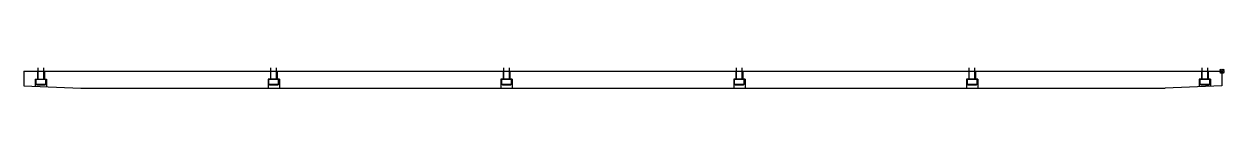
# Model space of a CAD drawing. Extents: x -946 to 110, y 60 to 78.
import ezdxf

# ---------------------------------------------------------------- set-up
doc = ezdxf.new("R2010")
doc.units = 0
doc.header["$MEASUREMENT"] = 0
doc.layers.get('0').update_dxf_attribs({"linetype": 'CONTINUOUS'})
doc.layers.add('$PARTREF_BOM', color=7, linetype='CONTINUOUS')
doc.styles.get("Standard").update_dxf_attribs({"font": 'txt.shx', "bigfont": 'chineset.shx'})

# ---------------------------------------------------------------- blocks, each defined once
blk = doc.blocks.new('PARTREF')
at = {"layer": '$PARTREF_BOM', "color": 2}
for p, q in [((-1.8, -1.8), (1.8, 1.8)), ((-1.8, 1.8), (1.8, -1.8))]:
    blk.add_line(p, q, dxfattribs=at)
blk.add_circle((0, 0), 1.75, dxfattribs=at)
at = {"layer": '$PARTREF_BOM', "color": 2, "flags": 1}
for tag, p in [('TAG5', (-16.1, -5)), ('TAG4', (-16.1, -9)), ('TAG3', (-16.1, -13)), ('TAG10', (-5.7, -5)), ('TAG9', (-5.7, -9)), ('TAG8', (-5.7, -13)), ('TAG15', (5.6, -4.7)), ('TAG14', (5.6, -8.7)), ('TAG13', (5.6, -12.7)), ('TAG2', (-16.1, -17)), ('TAG1', (-16.1, -21)), ('TAG7', (-5.7, -17)), ('TAG6', (-5.7, -21)), ('TAG12', (5.6, -16.7)), ('TAG11', (5.6, -20.7))]:
    blk.add_attdef(tag, p, '', height=2.5, dxfattribs=at)

msp = doc.modelspace()

# ---------------------------------------------------------------- linework, layer by layer
at = {"color": 7, "linetype": 'CONTINUOUS'}
for p, q in [((-946.4, 75.2), (-946.4, 62.2)), ((-946.4, 75.2), (108.6, 75.2)), ((-934.4, 75.2), (-934.4, 68.2)), ((-933.9, 68.2), (-933.9, 78.2)), ((-928.9, 68.2), (-928.9, 78.2)), ((-928.4, 75.2), (-928.4, 68.2)), ((-729.4, 75.2), (-729.4, 68.2)), ((-728.9, 68.2), (-728.9, 78.2)), ((-723.9, 68.2), (-723.9, 78.2)), ((-723.4, 75.2), (-723.4, 68.2)), ((-524.4, 75.2), (-524.4, 68.2)), ((-523.9, 68.2), (-523.9, 78.2)), ((-518.9, 68.2), (-518.9, 78.2)), ((-518.4, 75.2), (-518.4, 68.2)), ((-319.4, 75.2), (-319.4, 68.2)), ((-318.9, 68.2), (-318.9, 78.2)), ((-313.9, 68.2), (-313.9, 78.2)), ((-313.4, 75.2), (-313.4, 68.2)), ((-114.4, 75.2), (-114.4, 68.2)), ((-113.9, 68.2), (-113.9, 78.2)), ((-108.9, 68.2), (-108.9, 78.2)), ((-108.4, 75.2), (-108.4, 68.2)), ((90.6, 75.2), (90.6, 68.2)), ((91.1, 68.2), (91.1, 78.2)), ((96.1, 68.2), (96.1, 78.2)), ((96.6, 75.2), (96.6, 68.2)), ((108.6, 75.2), (108.6, 62.2)), ((-936.4, 68.2), (-936.4, 61.8)), ((-936.4, 68.2), (-926.4, 68.2)), ((-935.6, 63.7), (-935.6, 68.2)), ((-935.6, 68.2), (-927.1, 68.2)), ((-935.6, 63.7), (-927.1, 63.7)), ((-935.6, 63.7), (-935.1, 63.2)), ((-927.1, 63.7), (-927.6, 63.2)), ((-927.1, 63.7), (-927.1, 68.2)), ((-926.4, 68.2), (-926.4, 61.4)), ((-731.4, 68.2), (-731.4, 60.2)), ((-721.4, 68.2), (-731.4, 68.2)), ((-730.6, 63.7), (-730.6, 68.2)), ((-730.6, 68.2), (-722.1, 68.2)), ((-730.6, 63.7), (-722.1, 63.7)), ((-730.6, 63.7), (-730.1, 63.2)), ((-722.1, 63.7), (-722.6, 63.2)), ((-722.1, 63.7), (-722.1, 68.2)), ((-721.4, 68.2), (-721.4, 60.2)), ((-526.4, 68.2), (-526.4, 60.2)), ((-516.4, 68.2), (-526.4, 68.2)), ((-525.6, 63.7), (-525.6, 68.2)), ((-525.6, 68.2), (-517.1, 68.2)), ((-525.6, 63.7), (-517.1, 63.7)), ((-525.6, 63.7), (-525.1, 63.2)), ((-517.1, 63.7), (-517.6, 63.2)), ((-517.1, 63.7), (-517.1, 68.2)), ((-516.4, 68.2), (-516.4, 60.2)), ((-321.4, 68.2), (-321.4, 60.2)), ((-311.4, 68.2), (-321.4, 68.2)), ((-320.6, 63.7), (-320.6, 68.2)), ((-320.6, 68.2), (-312.1, 68.2)), ((-320.6, 63.7), (-312.1, 63.7)), ((-320.6, 63.7), (-320.1, 63.2)), ((-312.1, 63.7), (-312.6, 63.2)), ((-312.1, 63.7), (-312.1, 68.2)), ((-311.4, 68.2), (-311.4, 60.2)), ((-116.4, 68.2), (-116.4, 60.2)), ((-106.4, 68.2), (-116.4, 68.2)), ((-115.6, 63.7), (-115.6, 68.2)), ((-115.6, 68.2), (-107.1, 68.2)), ((-115.6, 63.7), (-107.1, 63.7)), ((-115.6, 63.7), (-115.1, 63.2)), ((-107.1, 63.7), (-107.6, 63.2)), ((-107.1, 63.7), (-107.1, 68.2)), ((-106.4, 68.2), (-106.4, 60.2)), ((88.6, 68.2), (88.6, 61.4)), ((98.6, 68.2), (88.6, 68.2)), ((89.4, 63.7), (89.4, 68.2)), ((89.4, 68.2), (97.9, 68.2)), ((89.4, 63.7), (97.9, 63.7)), ((89.4, 63.7), (89.9, 63.2)), ((97.9, 63.7), (97.4, 63.2)), ((97.9, 63.7), (97.9, 68.2)), ((98.6, 68.2), (98.6, 61.8)), ((-946.4, 62.2), (-896.4, 60.2)), ((-935.1, 63.2), (-927.6, 63.2)), ((-896.4, 60.2), (58.6, 60.2)), ((-730.1, 63.2), (-722.6, 63.2)), ((-525.1, 63.2), (-517.6, 63.2)), ((-320.1, 63.2), (-312.6, 63.2)), ((-115.1, 63.2), (-107.6, 63.2)), ((108.6, 62.2), (58.6, 60.2)), ((89.9, 63.2), (97.4, 63.2))]:
    msp.add_line(p, q, dxfattribs=at)

# ---------------------------------------------------------------- block references
at = {"color": 7}
msp.add_blockref('PARTREF', (108.6, 75.2), dxfattribs=at)

doc.saveas('drawing.dxf')
